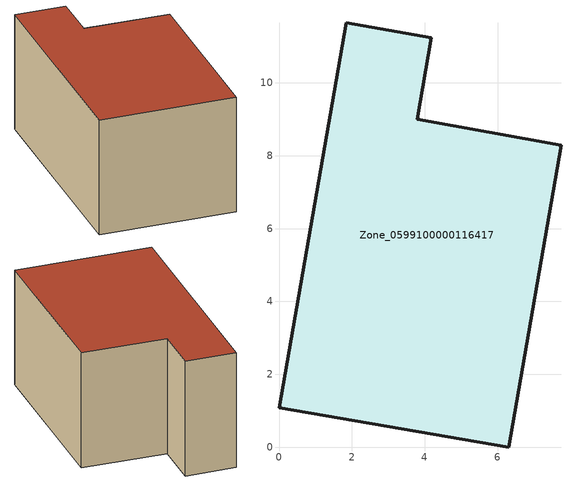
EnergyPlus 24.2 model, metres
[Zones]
Zone_0599100000116417
 floor ground (C_G): 0,1.09 1.84,11.65 4.18,11.24 3.79,9 7.74,8.29 6.3,0 z0
 wall outside (C_F): 6.3,0 7.74,8.29 3.79,9 4.18,11.24 1.84,11.65 0,1.09 6.3,0 z0:5.67
 roof outside (C_R): 1.84,11.65 0,1.09 6.3,0 7.74,8.29 3.79,9 4.18,11.24 z5.67
[BUILDING]
Pand.0599100000116417: North Axis=0; Terrain=City; Loads Convergence Tolerance Value=0.04; Temperature Convergence Tolerance Value=0.4; Solar Distribution=FullExterior; Maximum Number of Warmup Days=25; Minimum Number of Warmup Days=1
[Site:Location]
Rotterdam.The.Hague.AP_ZH_NLD Design_Conditions: Latitude=51.96; Longitude=4.45; Time Zone=1; Elevation=-4.5
[SITE:GROUNDTEMPERATURE:BUILDINGSURFACE]
18, 18, 18, 18, 18, 18, 18, 18, 18, 18, 18, 18
[MATERIAL] Thermal Absorptance=0.9; Solar Absorptance=0.7; Visible Absorptance=0.7
Name | Roughness | Thickness | Conductivity | Density | Specific Heat
G.TC.1946-1964 | MediumSmooth | 0.15 | 1 | 540 | 1210
F.TC.1946-1964 | Rough | 0.3 | 0.857143 | 1920 | 840
R.TC.1946-1964 | MediumRough | 0.2 | 0.235294 | 1500 | 1000
[CONSTRUCTION]
C_G: G.TC.1946-1964
C_F: F.TC.1946-1964
C_R: R.TC.1946-1964
[ZONE]
Zone_0599100000116417: Type=1; Multiplier=1; Ceiling Height=Autocalculate; Volume=Autocalculate; Floor Area=autocalculate; Part of Total Floor Area=Yes
[ZONEINFILTRATION:DESIGNFLOWRATE]
Infil_Zone_0599100000116417: Zone or ZoneList or Space or SpaceList=Zone_0599100000116417; Schedule=AlwaysOn; Design Flow Rate Calculation Method=Flow/Area; Flow Rate per Floor Area=0.003; Constant Term Coefficient=1; Temperature Term Coefficient=0; Velocity Term Coefficient=0; Velocity Squared Term Coefficient=0
[HVACTEMPLATE:ZONE:IDEALLOADSAIRSYSTEM]
Zone_0599100000116417: Maximum Heating Supply Air Temperature=50; Minimum Cooling Supply Air Temperature=13; Maximum Heating Supply Air Humidity Ratio=0.0156; Minimum Cooling Supply Air Humidity Ratio=0.0077; Heating Limit=NoLimit; Cooling Limit=NoLimit; Dehumidification Control Type=ConstantSensibleHeatRatio; Cooling Sensible Heat Ratio=0.7; Dehumidification Setpoint=60; Humidification Control Type=None; Humidification Setpoint=30; Outdoor Air Method=None; Outdoor Air Flow Rate per Person=0.00944; Outdoor Air Flow Rate per Zone Floor Area=0; Outdoor Air Flow Rate per Zone=0; Demand Controlled Ventilation Type=None; Outdoor Air Economizer Type=NoEconomizer; Heat Recovery Type=None; Sensible Heat Recovery Effectiveness=0.7; Latent Heat Recovery Effectiveness=0.65
[ZONECONTROL:THERMOSTAT]
ThermostatControl_Zone_0599100000116417: Zone or ZoneList=Zone_0599100000116417; Control Type Schedule=DualSetpointControlType; Control 1=Thermostat_Zone_0599100000116417; Temperature Difference Between Cutout And Setpoint=0
[THERMOSTATSETPOINT:DUALSETPOINT]
Thermostat_Zone_0599100000116417: Heating Setpoint Temperature Schedule=HeatingSetpoint_Zone_0599100000116417; Cooling Setpoint Temperature Schedule=CoolingSetpoint_Zone_0599100000116417
[SCHEDULE:COMPACT]
HeatingSetpoint_Zone_0599100000116417: Through: 12/31, For: AllDays, Until: 24:00, 21
CoolingSetpoint_Zone_0599100000116417: Through: 12/31, For: AllDays, Until: 24:00, 24
DualSetpointControlType: Through: 12/31, For: AllDays, Until: 24:00, 4
AlwaysOn: Through: 12/31, For: AllDays, Until: 24:00, 1
